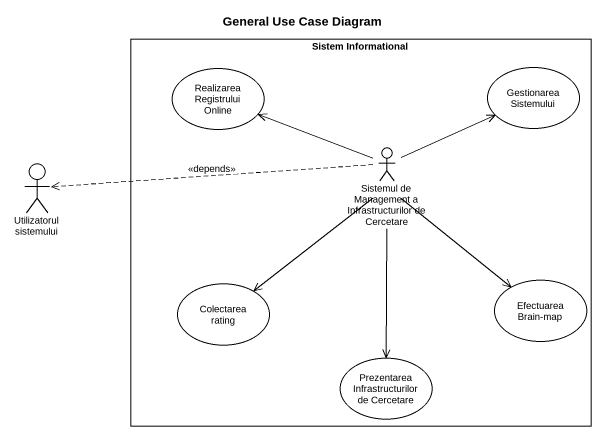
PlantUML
@startuml
title General Use Case Diagram
rectangle "Sistem Informational" as Sistem_Informational {
  usecase "Realizarea Registrului Online" as Realizarea_Registrului
  usecase "Gestionarea Sistemului" as Gestionarea_Sistemului
  actor "Sistemul de Management a Infrastructurilor de Cercetare" as Sistemul_de_Management_a
  usecase "Colectarea rating" as Colectarea_rating
  usecase "Efectuarea Brain-map" as Efectuarea_Brain_map
  usecase "Prezentarea Infrastructurilor de Cercetare" as Prezentarea
}
actor "Utilizatorul sistemului" as Utilizatorul_sistemului
Sistemul_de_Management_a -left-> Realizarea_Registrului
Sistemul_de_Management_a -up-> Gestionarea_Sistemului
Sistemul_de_Management_a .left.> Utilizatorul_sistemului : <<depends>>
Sistemul_de_Management_a --> Colectarea_rating
Sistemul_de_Management_a --> Efectuarea_Brain_map
Sistemul_de_Management_a --> Prezentarea
@enduml
